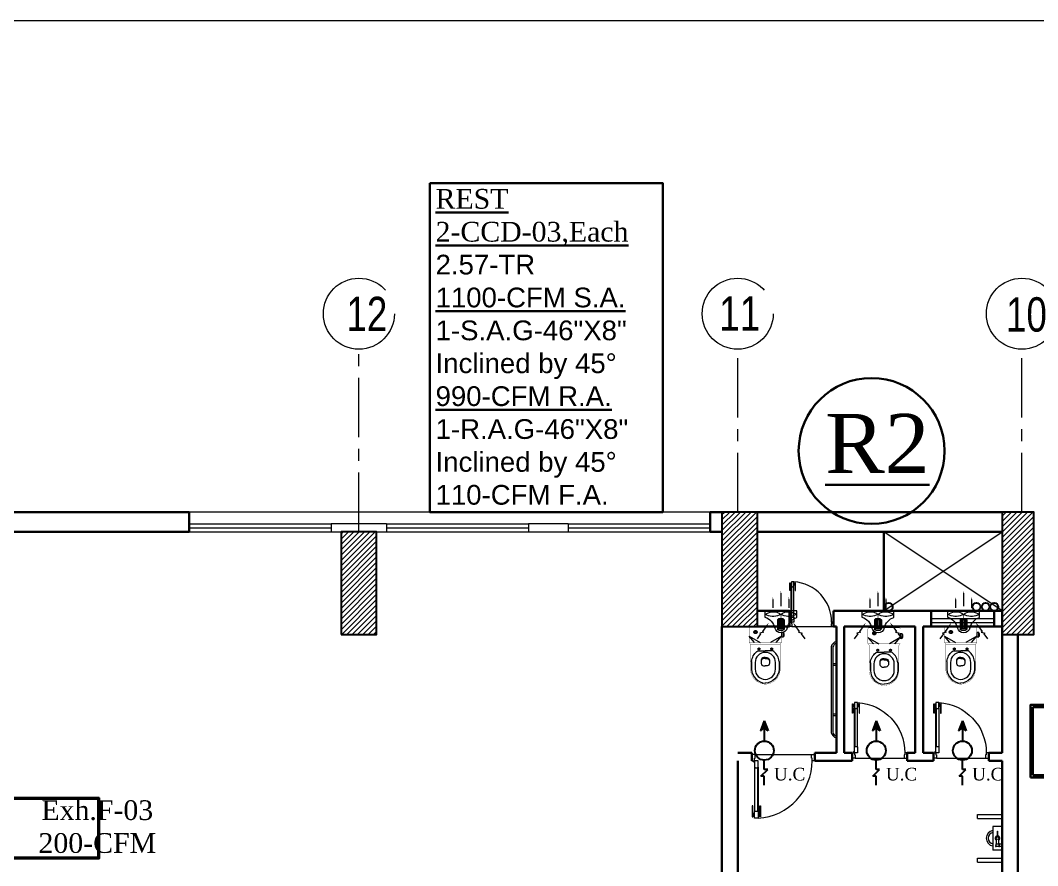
# Model space of a CAD drawing. Extents: x 847 to 949, y 444 to 823.
# Drawn here: x 862.31 to 875.2, y 617.6 to 628.32 of the extents above; entities that cross this region are included whole.
import ezdxf

# ---------------------------------------------------------------- set-up
doc = ezdxf.new("R2010")
doc.units = 0
doc.header["$MEASUREMENT"] = 0
doc.linetypes.add('CENTERX2', pattern=[4, 2.5, -0.5, 0.5, -0.5])
doc.linetypes.add('DASHED2', pattern=[0.375, 0.25, -0.125])
for name, color, linetype, lineweight in [('09_AC-F.DAMPER', 2, 'CONTINUOUS', 35), ('AC-TEXT', 15, 'CONTINUOUS', 30), ('axis', 1, 'CENTERX2', 5), ('Column', 6, 'CONTINUOUS', 25), ('DOOR', 30, 'CONTINUOUS', 9), ('Elevation', 150, 'CONTINUOUS', 18), ('Furn', 183, 'CONTINUOUS', 9), ('hatch', 252, 'CONTINUOUS', 9), ('HVAC SAD', 3, 'CONTINUOUS', 20), ('LIGHT 2', 3, 'CONTINUOUS', 9), ('piping', 15, 'CONTINUOUS', 30), ('txt in circle', 11, 'CONTINUOUS', 13), ('UG-BORDER', 20, 'CONTINUOUS', 80), ('Wall', 5, 'CONTINUOUS', 30), ('WINDOW', 4, 'CONTINUOUS', 5)]:
    doc.layers.add(name, color=color, linetype=linetype, lineweight=lineweight)
doc.layers.add('A.C.VOLUM DAMPER', color=2, linetype='CONTINUOUS')
doc.layers.add('FRF PIPES', color=3, linetype='CONTINUOUS')
doc.styles.add('AC', font='romans.shx', dxfattribs={"height": 0.2})
doc.styles.add('SOSA2', font='SOSA.shx', dxfattribs={"width": 0.8})
pattern_1 = [(45, (1093.753867, 284.712058), (-0.0336759605, 0.0336759605), [])]

# ---------------------------------------------------------------- blocks, each defined once
blk = doc.blocks.new('gfhh')
at = {"layer": 'Furn'}
for p, q in [((-7.35, -128.82), (-7.648, -128.843)), ((-7.64, -128.959), (-7.648, -128.843)), ((-7.566, -128.872), (-7.601, -128.874)), ((-7.601, -128.874), (-7.6, -128.88)), ((-7.6, -128.88), (-7.565, -128.877)), ((-7.595, -128.88), (-7.592, -128.914)), ((-7.569, -128.913), (-7.571, -128.878)), ((-7.571, -128.884), (-7.508, -128.879)), ((-7.565, -128.877), (-7.566, -128.872)), ((-7.413, -128.878), (-7.478, -128.882)), ((-7.478, -128.894), (-7.412, -128.889)), ((-7.34, -128.936), (-7.349, -128.82)), ((-7.64, -128.959), (-7.34, -128.936)), ((-7.554, -128.953), (-7.601, -128.956)), ((-7.563, -128.912), (-7.598, -128.915)), ((-7.598, -128.915), (-7.597, -128.921)), ((-7.597, -128.921), (-7.562, -128.918)), ((-7.56, -128.947), (-7.595, -128.95)), ((-7.592, -128.92), (-7.589, -128.949)), ((-7.506, -128.902), (-7.569, -128.907)), ((-7.566, -128.948), (-7.568, -128.919)), ((-7.562, -128.918), (-7.563, -128.912))]:
    blk.add_line(p, q, dxfattribs=at)
blk.add_circle((-7.494, -128.89), 0.0175, dxfattribs=at)
for centre, radius, start, end in [((-7.497, -128.848), 0.1, 14.0388, 174.7471), ((-7.497, -128.848), 0.0751, 17.146, 171.5072), ((-7.494, -128.89), 0.0292, 16.1825, 160.8925), ((-7.413, -128.883), 0.00584, 274.3062, 94.3062), ((-7.594, -128.956), 0.0061, 96.7146, 181.8978), ((-7.56, -128.953), 0.0061, 6.7146, 91.8978), ((-7.494, -128.89), 0.0292, 207.1567, 352.8832)]:
    blk.add_arc(centre, radius, start, end, dxfattribs=at)
blk = doc.blocks.new('A$C5C187BFD')
at = {"layer": 'Furn', "const_width": 0.0014}
for points in [[(0.0978, 0.09), (0.0978, 0.1719), (0.0887, 0.1794), (0.0074, 0.1794, 0.463455), (0.0007, 0.1715), (0.0007, 0.09)], [(0.0978, 0.1719), (0.2367, 0.1719, -0.40227), (0.3187, 0.09)], [(0.0978, 0.09), (0.0978, 0.0082), (0.0887, 0.0007), (0.0074, 0.0007, -0.463455), (0.0007, 0.0086), (0.0007, 0.09)], [(0.0978, 0.0082), (0.2367, 0.0082, 0.40227), (0.3187, 0.09)]]:
    blk.add_lwpolyline(points, format="xyb", dxfattribs=at)
at = {"layer": 'Furn'}
for points in [[(0.0335, 0.1794), (0.0584, 0.1794), (0.0584, 0.1897), (0.0335, 0.1897)], [(0.0384, 0.1897), (0.0541, 0.1897), (0.0541, 0.1934), (0.0384, 0.1934)]]:
    blk.add_lwpolyline(points, close=True, dxfattribs=at)
for points in [[(0.0887, 0.1491), (0.0547, 0.1794), (0.0887, 0.1188)], [(0.1962, 0.1139), (0.1962, 0.114)], [(0.0887, 0.031), (0.0547, 0.0007), (0.0887, 0.0613)], [(0.1962, 0.0662), (0.1962, 0.0661)]]:
    blk.add_lwpolyline(points, dxfattribs=at)
at = {"layer": 'Furn', "const_width": 0.0014}
for points in [[(0.0887, 0.1794), (0.0887, 0.09)], [(0.0887, 0.0007), (0.0887, 0.09)]]:
    blk.add_lwpolyline(points, dxfattribs=at)
at = {"layer": 'Furn'}
for points in [[(0.1933, 0.1658, 0.198896), (0.1382, 0.1363, 0.197766), (0.1352, 0.1272), (0.1352, 0.09)], [(0.1717, 0.09), (0.1717, 0.0991, -0.300542), (0.1858, 0.1136), (0.2044, 0.1136, -0.297055), (0.2185, 0.1002), (0.2185, 0.09)], [(0.1769, 0.09), (0.1769, 0.0987, -0.279178), (0.1895, 0.1136, -1.386683)], [(0.1933, 0.1658), (0.2366, 0.1658, -0.402045), (0.3125, 0.0899)], [(0.1933, 0.0143, -0.198896), (0.1382, 0.0438, -0.197766), (0.1352, 0.0529), (0.1352, 0.09)], [(0.1717, 0.09), (0.1717, 0.081, 0.300542), (0.1858, 0.0665), (0.2044, 0.0665, 0.297055), (0.2185, 0.0798), (0.2185, 0.09)], [(0.1769, 0.09), (0.1769, 0.0813, 0.279178), (0.1895, 0.0665, 1.386683)], [(0.1933, 0.0143), (0.2366, 0.0143, 0.402045), (0.3125, 0.0902)]]:
    blk.add_lwpolyline(points, format="xyb", dxfattribs=at)
blk.add_lwpolyline([(0.2, 0.0338), (0.2362, 0.0338, 1), (0.2362, 0.1462), (0.2, 0.1462, 1)], format="xyb", close=True, dxfattribs=at)
at = {"layer": 'Furn', "linetype": 'DASHED2'}
for centre, radius in [((0.1241, 0.1251), 0.00494), ((0.1241, 0.055), 0.00494), ((0.0312, 0.0358), 0.00853), ((0.0312, 0.0358), 0.00538)]:
    blk.add_circle(centre, radius, dxfattribs=at)
blk = doc.blocks.new('d5')
at = {"layer": 'DOOR', "color": 252}
for p, q in [((94.413, -72.622), (94.413, -72.062)), ((94.417, -72.062), (94.417, -72.622)), ((94.454, -72.062), (94.454, -72.622)), ((94.458, -72.622), (94.458, -72.062))]:
    blk.add_line(p, q, dxfattribs=at)
at = {"layer": 'DOOR', "color": 251}
blk.add_line((94.449, -72.786), (93.738, -72.786), dxfattribs=at)
at = {"layer": 'DOOR', "color": 1}
for points in [[(94.391, -72.133), (94.384, -72.133), (94.384, -71.995), (94.391, -71.995)], [(94.4, -72.009), (94.395, -72.009), (94.395, -72.025), (94.4, -72.025)], [(94.471, -72.009), (94.476, -72.009), (94.476, -72.025), (94.471, -72.025)], [(94.481, -72.133), (94.487, -72.133), (94.487, -71.995), (94.481, -71.995)]]:
    blk.add_lwpolyline(points, close=True, dxfattribs=at)
for points in [[(94.391, -72.01, -1), (94.395, -72.01), (94.395, -72.01), (94.395, -72.025), (94.395, -72.025, -1), (94.391, -72.025), (94.391, -72.025)], [(94.481, -72.01, 1), (94.476, -72.01), (94.476, -72.01), (94.476, -72.025), (94.476, -72.025, 1), (94.481, -72.025), (94.481, -72.025)]]:
    blk.add_lwpolyline(points, format="xyb", close=True, dxfattribs=at)
for points in [[(94.405, -72.031), (94.4, -72.031), (94.4, -72.004), (94.405, -72.004)], [(94.458, -72.039), (94.467, -72.039), (94.467, -71.995), (94.458, -71.995)], [(94.467, -72.031), (94.471, -72.031), (94.471, -72.004), (94.467, -72.004)]]:
    blk.add_lwpolyline(points, dxfattribs=at)
at = {"layer": 'DOOR', "color": 5}
blk.add_lwpolyline([(94.414, -72.039), (94.405, -72.039), (94.405, -71.995), (94.414, -71.995)], dxfattribs=at)
for points in [[(94.454, -72.057), (94.454, -72.066), (94.417, -72.066), (94.417, -72.057), (94.414, -72.057), (94.414, -71.977), (94.414, -71.977), (94.458, -71.977), (94.458, -72.057)], [(94.454, -72.626), (94.454, -72.617), (94.417, -72.617), (94.417, -72.626), (94.414, -72.626), (94.414, -72.706), (94.414, -72.706), (94.458, -72.706), (94.458, -72.626)], [(93.694, -72.786), (93.694, -72.706), (93.729, -72.706), (93.729, -72.736), (93.738, -72.736), (93.738, -72.786)], [(94.494, -72.786), (94.494, -72.706), (94.458, -72.706), (94.458, -72.736), (94.449, -72.736), (94.449, -72.786)]]:
    blk.add_lwpolyline(points, close=True, dxfattribs=at)
for points in [[(94.417, -72.066), (94.417, -72.066, -1), (94.417, -72.058)], [(94.454, -72.066), (94.454, -72.066, 1), (94.454, -72.058)], [(94.417, -72.618), (94.417, -72.618, 1), (94.417, -72.626)], [(94.454, -72.618), (94.454, -72.618, -1), (94.454, -72.626)]]:
    blk.add_lwpolyline(points, format="xyb", close=True, dxfattribs=at)
blk.add_circle((94.467, -72.697), 0.00889, dxfattribs=at)
at = {"layer": 'DOOR', "color": 252}
blk.add_arc((94.459, -72.706), 0.73, 93.6023, 180, dxfattribs=at)
blk = doc.blocks.new('A$C11ED6BD5')
at = {"layer": 'axis', "color": 0, "ltscale": 0.3}
for p, q in [((-48.65, 21.95), (-48.65, 24.264)), ((-43.85, 22.2), (-43.85, 24.264)), ((-40.25, 22.2), (-40.25, 24.264))]:
    blk.add_line(p, q, dxfattribs=at)
at = {"layer": 'axis', "color": 0}
for centre in [(-48.65, 24.714), (-43.85, 24.714), (-40.25, 24.714)]:
    blk.add_circle(centre, 0.45, dxfattribs=at)
at = {"layer": 'txt in circle', "color": 0, "ltscale": 0.01, "char_height": 0.4355, "attachment_point": 5, "style": 'SOSA2'}
for s, insert in [('12', (-48.549, 24.711)), ('11', (-43.825, 24.717)), ('10', (-40.192, 24.702))]:
    blk.add_mtext(s, dxfattribs=dict(at, insert=insert))
blk = doc.blocks.new('A$C69CD60FB')
at = {"layer": 'HVAC SAD', "color": 1}
for p, q in [((-0.2133, 0.2917), (-0.2415, 0.3121)), ((-0.2095, 0.2969), (-0.2133, 0.2917)), ((-0.2029, 0.2762), (-0.2095, 0.2969)), ((-0.1991, 0.2814), (-0.2029, 0.2762)), ((-0.1653, 0.2569), (-0.1991, 0.2814)), ((-0.1197, 0.2676), (-0.0826, 0.2676)), ((-0.0826, 0.2676), (-0.0826, 0.0876)), ((-0.1933, 0.1873), (-0.1933, 0.1679)), ((-0.1342, 0.1968), (-0.1843, 0.1968)), ((-0.1843, 0.1968), (-0.1843, 0.1585)), ((-0.1342, 0.1935), (-0.1843, 0.1935)), ((-0.1342, 0.1885), (-0.1843, 0.1885)), ((-0.1342, 0.182), (-0.1843, 0.182)), ((-0.1342, 0.1733), (-0.1843, 0.1733)), ((-0.1289, 0.191), (-0.1342, 0.1968)), ((-0.1342, 0.1968), (-0.1342, 0.1585)), ((-0.1289, 0.191), (-0.1289, 0.1643)), ((-0.0191, 0.2226), (-0.0663, 0.2226)), ((0.0158, 0.1775), (-0.0573, 0.1775)), ((-0.1342, 0.1667), (-0.1843, 0.1667)), ((-0.1342, 0.1618), (-0.1843, 0.1618)), ((-0.1342, 0.1585), (-0.1843, 0.1585)), ((-0.1289, 0.1643), (-0.1342, 0.1585)), ((-0.0191, 0.1326), (-0.0663, 0.1326)), ((-0.2133, 0.0636), (-0.2415, 0.0432)), ((-0.2095, 0.0584), (-0.2133, 0.0636)), ((-0.2029, 0.0791), (-0.2095, 0.0584)), ((-0.1991, 0.0738), (-0.2029, 0.0791)), ((-0.1653, 0.0983), (-0.1991, 0.0738)), ((-0.0826, 0.0876), (-0.1192, 0.0876))]:
    blk.add_line(p, q, dxfattribs=at)
at = {"layer": 'HVAC SAD', "color": 1, "const_width": 0.00386}
blk.add_lwpolyline([(-0.1289, 0.1776), (-0.1029, 0.1776)], dxfattribs=at)
at = {"layer": 'HVAC SAD', "color": 1}
for centre, radius, start, end in [((-0.1989, 0.2944), 0.0835, 283.604, 341.287), ((-0.0275, 0.2221), 0.0875, 156.5213, 210.5244), ((-0.103, 0.2548), 0.00514, 32.6103, 156.5213), ((-0.1567, 0.2205), 0.0688, 321.4215, 32.6103), ((-0.1708, 0.1784), 0.0358, 103.604, 256.396), ((-0.1738, 0.1776), 0.0218, 118.7619, 153.625), ((-0.0275, 0.1332), 0.0875, 149.4756, 203.4787), ((-0.1567, 0.1347), 0.0688, 327.3897, 38.5785), ((-0.1738, 0.1776), 0.0218, 206.375, 241.2381), ((-0.1989, 0.0624), 0.0835, 17.5611, 76.396), ((-0.103, 0.1004), 0.00514, 203.4787, 327.3897)]:
    blk.add_arc(centre, radius, start, end, dxfattribs=at)
for points in [[(-0.1721, 0.2685), (-0.1784, 0.2598), (-0.149, 0.2451)], [(-0.0277, 0.2264), (-0.0277, 0.2188), (-0.005, 0.2226)], [(0.0072, 0.1812), (0.0072, 0.1737), (0.0299, 0.1775)], [(-0.0277, 0.1288), (-0.0277, 0.1364), (-0.005, 0.1326)], [(-0.1721, 0.0868), (-0.1784, 0.0955), (-0.149, 0.1101)]]:
    blk.add_solid(points, dxfattribs=at)
blk = doc.blocks.new('LOUVER')
at = {"layer": 'A.C.VOLUM DAMPER', "color": 2}
for p, q in [((0, 0), (0, -0.137)), ((0.052, -0.137), (-0.052, -0.24)), ((0, -0.137), (0.052, -0.137)), ((-0.052, -0.24), (0, -0.24)), ((0, -0.24), (0, -0.385)), ((0, -0.969), (0, -0.677)), ((-0.059, -0.833), (0, -0.882)), ((0, -0.989), (-0.059, -0.833)), ((0, -0.989), (0.059, -0.833)), ((0.059, -0.833), (0, -0.882))]:
    blk.add_line(p, q, dxfattribs=at)
blk.add_circle((0, -0.531), 0.146, dxfattribs=at)
for points in [[(-0.059, -0.833), (0, -0.989), (0, -0.882)], [(0.059, -0.833), (0, -0.989), (0, -0.882)]]:
    blk.add_solid(points, dxfattribs=at)

msp = doc.modelspace()

# ---------------------------------------------------------------- hatches: boundary and pattern name
at = {"layer": 'hatch'}
h = msp.add_hatch(dxfattribs=at)
h.set_pattern_fill('ANSI31', color=252, scale=0.015, style=0)
h.set_pattern_definition(pattern_1)
h.paths.add_polyline_path([(871.197, 620.634), (871.647, 620.634), (871.647, 622.084), (871.197, 622.084)])
h = msp.add_hatch(dxfattribs=at)
h.set_pattern_fill('ANSI31', color=252, scale=0.015, style=0)
h.set_pattern_definition(pattern_1)
h.paths.add_polyline_path([(874.747, 620.534), (875.147, 620.534), (875.147, 622.084), (874.747, 622.084)])
h = msp.add_hatch(dxfattribs=at)
h.set_pattern_fill('ANSI31', color=252, scale=0.015, style=0)
h.set_pattern_definition(pattern_1)
h.paths.add_polyline_path([(866.372, 620.534), (866.822, 620.534), (866.822, 621.834), (866.372, 621.834)])

# ---------------------------------------------------------------- linework, layer by layer
at = {"layer": 'AC-TEXT', "color": 7, "linetype": 'Continuous'}
msp.add_lwpolyline([(867.494, 626.251), (870.449, 626.251), (870.449, 622.084), (867.494, 622.084)], close=True, dxfattribs=at)
at = {"layer": 'AC-TEXT', "color": 34}
for points in [[(875.108, 618.722), (877.55, 618.722), (877.55, 619.642), (875.108, 619.642)], [(875.138, 618.752), (877.52, 618.752), (877.52, 619.612), (875.138, 619.612)], [(861.597, 617.694), (863.306, 617.694), (863.306, 618.462), (861.597, 618.462)], [(861.611, 617.707), (863.292, 617.707), (863.292, 618.449), (861.611, 618.449)]]:
    msp.add_lwpolyline(points, close=True, dxfattribs=at)
at = {"layer": 'Column', "color": 252}
for points in [[(871.197, 620.634), (871.647, 620.634), (871.647, 622.084), (871.197, 622.084)], [(871.197, 620.634), (871.647, 620.634), (871.647, 622.084), (871.197, 622.084)], [(874.747, 620.534), (875.147, 620.534), (875.147, 622.084), (874.747, 622.084)], [(874.747, 620.534), (875.147, 620.534), (875.147, 622.084), (874.747, 622.084)], [(866.372, 620.534), (866.822, 620.534), (866.822, 621.834), (866.372, 621.834)]]:
    msp.add_lwpolyline(points, close=True, dxfattribs=at)
at = {"layer": 'DOOR', "color": 252}
for p, q in [((872.076, 620.749), (872.076, 621.141)), ((872.079, 621.141), (872.079, 620.749)), ((872.105, 621.141), (872.105, 620.749)), ((872.108, 620.749), (872.108, 621.141)), ((872.083, 620.634), (872.581, 620.634)), ((871.62, 619.014), (872.331, 619.014)), ((871.62, 619.014), (872.331, 619.014)), ((871.611, 618.85), (871.611, 618.29)), ((871.611, 618.85), (871.611, 618.29)), ((871.615, 618.29), (871.615, 618.85)), ((871.615, 618.29), (871.615, 618.85)), ((871.652, 618.29), (871.652, 618.85)), ((871.652, 618.29), (871.652, 618.85)), ((871.656, 618.85), (871.656, 618.29)), ((871.656, 618.85), (871.656, 618.29))]:
    msp.add_line(p, q, dxfattribs=at)
for points in [[(872.061, 621.091), (872.056, 621.091), (872.056, 621.188), (872.061, 621.188)], [(872.067, 621.178), (872.064, 621.178), (872.064, 621.167), (872.067, 621.167)], [(872.079, 621.144), (872.079, 621.138), (872.105, 621.138), (872.105, 621.144), (872.108, 621.144), (872.108, 621.2), (872.108, 621.2), (872.077, 621.2), (872.077, 621.144)], [(872.117, 621.178), (872.121, 621.178), (872.121, 621.167), (872.117, 621.167)], [(872.124, 621.091), (872.128, 621.091), (872.128, 621.188), (872.124, 621.188)], [(872.079, 620.746), (872.079, 620.752), (872.105, 620.752), (872.105, 620.746), (872.108, 620.746), (872.108, 620.69), (872.108, 620.69), (872.077, 620.69), (872.077, 620.746)], [(872.052, 620.634), (872.052, 620.69), (872.077, 620.69), (872.077, 620.669), (872.083, 620.669), (872.083, 620.634)], [(872.612, 620.634), (872.612, 620.69), (872.587, 620.69), (872.587, 620.669), (872.581, 620.669), (872.581, 620.634)], [(871.576, 619.014), (871.576, 618.934), (871.611, 618.934), (871.611, 618.964), (871.62, 618.964), (871.62, 619.014)], [(871.576, 619.014), (871.576, 618.934), (871.611, 618.934), (871.611, 618.964), (871.62, 618.964), (871.62, 619.014)], [(871.615, 618.854), (871.615, 618.845), (871.652, 618.845), (871.652, 618.854), (871.656, 618.854), (871.656, 618.934), (871.656, 618.934), (871.611, 618.934), (871.611, 618.854)], [(871.615, 618.854), (871.615, 618.845), (871.652, 618.845), (871.652, 618.854), (871.656, 618.854), (871.656, 618.934), (871.656, 618.934), (871.611, 618.934), (871.611, 618.854)], [(872.376, 619.014), (872.376, 618.934), (872.34, 618.934), (872.34, 618.964), (872.331, 618.964), (872.331, 619.014)], [(872.376, 619.014), (872.376, 618.934), (872.34, 618.934), (872.34, 618.964), (872.331, 618.964), (872.331, 619.014)], [(871.588, 618.361), (871.582, 618.361), (871.582, 618.223), (871.588, 618.223)], [(871.588, 618.361), (871.582, 618.361), (871.582, 618.223), (871.588, 618.223)], [(871.615, 618.285), (871.615, 618.294), (871.652, 618.294), (871.652, 618.285), (871.656, 618.285), (871.656, 618.205), (871.656, 618.205), (871.611, 618.205), (871.611, 618.285)], [(871.615, 618.285), (871.615, 618.294), (871.652, 618.294), (871.652, 618.285), (871.656, 618.285), (871.656, 618.205), (871.656, 618.205), (871.611, 618.205), (871.611, 618.285)], [(871.678, 618.361), (871.685, 618.361), (871.685, 618.223), (871.678, 618.223)], [(871.678, 618.361), (871.685, 618.361), (871.685, 618.223), (871.678, 618.223)], [(871.598, 618.237), (871.593, 618.237), (871.593, 618.254), (871.598, 618.254)], [(871.598, 618.237), (871.593, 618.237), (871.593, 618.254), (871.598, 618.254)], [(871.669, 618.237), (871.674, 618.237), (871.674, 618.254), (871.669, 618.254)], [(871.669, 618.237), (871.674, 618.237), (871.674, 618.254), (871.669, 618.254)]]:
    msp.add_lwpolyline(points, close=True, dxfattribs=at)
for points in [[(872.061, 621.178, -1), (872.064, 621.178), (872.064, 621.178), (872.064, 621.167), (872.064, 621.167, -1), (872.061, 621.167), (872.061, 621.167)], [(872.079, 621.138), (872.079, 621.138, -1), (872.079, 621.144)], [(872.105, 621.138), (872.105, 621.138, 1), (872.105, 621.144)], [(872.124, 621.178, 1), (872.121, 621.178), (872.121, 621.178), (872.121, 621.167), (872.121, 621.167, 1), (872.124, 621.167), (872.124, 621.167)], [(872.079, 620.752), (872.079, 620.752, 1), (872.079, 620.746)], [(872.105, 620.752), (872.105, 620.752, -1), (872.105, 620.746)], [(871.615, 618.846), (871.615, 618.846, -1), (871.615, 618.854)], [(871.615, 618.846), (871.615, 618.846, -1), (871.615, 618.854)], [(871.652, 618.846), (871.652, 618.846, 1), (871.652, 618.854)], [(871.652, 618.846), (871.652, 618.846, 1), (871.652, 618.854)], [(871.615, 618.294), (871.615, 618.294, 1), (871.615, 618.286)], [(871.615, 618.294), (871.615, 618.294, 1), (871.615, 618.286)], [(871.652, 618.294), (871.652, 618.294, -1), (871.652, 618.286)], [(871.652, 618.294), (871.652, 618.294, -1), (871.652, 618.286)], [(871.588, 618.238, 1), (871.593, 618.238), (871.593, 618.238), (871.593, 618.253), (871.593, 618.253, 1), (871.588, 618.253), (871.588, 618.253)], [(871.588, 618.238, 1), (871.593, 618.238), (871.593, 618.238), (871.593, 618.253), (871.593, 618.253, 1), (871.588, 618.253), (871.588, 618.253)], [(871.678, 618.238, -1), (871.674, 618.238), (871.674, 618.238), (871.674, 618.253), (871.674, 618.253, -1), (871.678, 618.253), (871.678, 618.253)], [(871.678, 618.238, -1), (871.674, 618.238), (871.674, 618.238), (871.674, 618.253), (871.674, 618.253, -1), (871.678, 618.253), (871.678, 618.253)]]:
    msp.add_lwpolyline(points, format="xyb", close=True, dxfattribs=at)
for points in [[(872.07, 621.163), (872.067, 621.163), (872.067, 621.182), (872.07, 621.182)], [(872.077, 621.157), (872.07, 621.157), (872.07, 621.188), (872.077, 621.188)], [(872.108, 621.157), (872.114, 621.157), (872.114, 621.188), (872.108, 621.188)], [(872.114, 621.163), (872.117, 621.163), (872.117, 621.182), (872.114, 621.182)], [(871.602, 618.259), (871.598, 618.259), (871.598, 618.232), (871.602, 618.232)], [(871.602, 618.259), (871.598, 618.259), (871.598, 618.232), (871.602, 618.232)], [(871.611, 618.268), (871.602, 618.268), (871.602, 618.223), (871.611, 618.223)], [(871.611, 618.268), (871.602, 618.268), (871.602, 618.223), (871.611, 618.223)], [(871.656, 618.268), (871.664, 618.268), (871.664, 618.223), (871.656, 618.223)], [(871.656, 618.268), (871.664, 618.268), (871.664, 618.223), (871.656, 618.223)], [(871.664, 618.259), (871.669, 618.259), (871.669, 618.232), (871.664, 618.232)], [(871.664, 618.259), (871.669, 618.259), (871.669, 618.232), (871.664, 618.232)]]:
    msp.add_lwpolyline(points, dxfattribs=at)
for centre, radius in [((872.07, 620.696), 0.00622), ((871.602, 618.925), 0.00889), ((871.602, 618.925), 0.00889)]:
    msp.add_circle(centre, radius, dxfattribs=at)
for centre, radius, start, end in [((872.076, 620.69), 0.511, 360, 86.3977), ((871.61, 618.934), 0.73, 273.6023, 0), ((871.61, 618.934), 0.73, 273.6023, 0)]:
    msp.add_arc(centre, radius, start, end, dxfattribs=at)
at = {"layer": 'Elevation', "color": 252, "linetype": 'Continuous'}
for p, q in [((871.047, 622.084), (864.447, 622.084)), ((866.247, 621.934), (866.247, 621.834)), ((866.947, 621.934), (866.247, 621.934)), ((866.947, 621.934), (866.947, 621.834)), ((866.947, 621.934), (866.947, 621.834)), ((868.747, 621.934), (868.747, 621.834)), ((869.247, 621.934), (868.747, 621.934)), ((869.247, 621.934), (869.247, 621.834)), ((866.247, 621.834), (866.947, 621.834)), ((868.747, 621.834), (869.247, 621.834))]:
    msp.add_line(p, q, dxfattribs=at)
at = {"layer": 'Elevation', "color": 252}
msp.add_line((873.847, 620.834), (874.647, 620.834), dxfattribs=at)
at = {"layer": 'FRF PIPES', "color": 3}
for centre in [(873.31, 620.884), (874.421, 620.884, -0.005), (874.538, 620.884, -0.009), (874.647, 620.884, -0.005)]:
    msp.add_circle(centre, 0.05, dxfattribs=at)
at = {"layer": 'Furn', "color": 252}
for p, q in [((872.582, 620.377), (872.582, 619.293)), ((872.582, 620.377), (872.582, 619.293)), ((872.602, 620.375), (872.602, 619.295)), ((872.602, 620.375), (872.602, 619.295)), ((872.602, 620.164), (872.647, 620.164)), ((872.602, 620.164), (872.647, 620.164)), ((872.602, 620.144), (872.647, 620.144)), ((872.602, 620.144), (872.647, 620.144)), ((872.602, 619.526), (872.647, 619.526)), ((872.602, 619.526), (872.647, 619.526)), ((872.602, 619.506), (872.647, 619.506)), ((872.602, 619.506), (872.647, 619.506))]:
    msp.add_line(p, q, dxfattribs=at)
at = {"layer": 'Furn', "color": 252, "linetype": 'Continuous'}
for p, q in [((874.436, 618.251), (874.747, 618.251)), ((874.436, 618.201), (874.436, 618.251)), ((874.436, 618.251), (874.747, 618.251)), ((874.436, 618.201), (874.436, 618.251)), ((874.436, 618.201), (874.747, 618.201)), ((874.436, 618.201), (874.747, 618.201)), ((874.436, 617.697), (874.747, 617.697)), ((874.436, 617.647), (874.436, 617.697)), ((874.436, 617.697), (874.747, 617.697)), ((874.436, 617.647), (874.436, 617.697)), ((874.436, 617.647), (874.747, 617.647)), ((874.436, 617.647), (874.747, 617.647))]:
    msp.add_line(p, q, dxfattribs=at)
at = {"layer": 'Furn', "color": 252}
for centre, radius, start, end in [((872.671, 620.357), 0.091, 105.1802, 166.752), ((872.671, 620.357), 0.091, 105.1802, 166.752), ((872.671, 620.357), 0.071, 109.6122, 164.9915), ((872.671, 620.357), 0.071, 109.6122, 164.9915), ((872.671, 619.31), 0.091, 191.0679, 254.3436), ((872.671, 619.31), 0.091, 191.0679, 254.3436), ((872.671, 619.31), 0.071, 192.5363, 249.7618), ((872.671, 619.31), 0.071, 192.5363, 249.7618)]:
    msp.add_arc(centre, radius, start, end, dxfattribs=at)
at = {"layer": 'hatch', "color": 252}
for p, q in [((873.247, 620.834), (874.747, 621.834)), ((874.747, 620.834), (873.247, 621.834))]:
    msp.add_line(p, q, dxfattribs=at)
at = {"layer": 'piping', "color": 2, "linetype": 'Continuous'}
msp.add_circle((873.093, 622.859), 0.924, dxfattribs=at)
at = {"layer": 'UG-BORDER', "color": 14, "lineweight": 20}
msp.add_line((847.755, 628.316), (926.768, 628.316), dxfattribs=at)
at = {"layer": 'Wall', "color": 252, "linetype": 'Continuous'}
for p, q in [((864.447, 622.084), (861.397, 622.084)), ((864.447, 622.084), (864.447, 621.834)), ((871.197, 622.084), (871.047, 622.084)), ((871.047, 621.834), (871.047, 622.084)), ((871.197, 622.084), (871.047, 622.084)), ((871.047, 621.834), (871.047, 622.084)), ((871.047, 622.084), (871.047, 621.834)), ((874.747, 622.084), (871.647, 622.084)), ((861.997, 621.834), (864.447, 621.834)), ((871.047, 621.834), (871.197, 621.834)), ((871.647, 621.834), (874.747, 621.834)), ((873.247, 620.834), (873.247, 621.834)), ((872.052, 620.835), (871.647, 620.835)), ((871.647, 620.834), (872.052, 620.834)), ((872.052, 620.634), (872.052, 620.835)), ((872.612, 620.834), (874.747, 620.834)), ((872.612, 620.634), (872.612, 620.834)), ((873.847, 620.834), (873.847, 620.634)), ((873.847, 620.834), (873.847, 620.634)), ((874.647, 620.834), (874.647, 620.634)), ((872.052, 620.634), (871.647, 620.634)), ((872.647, 620.634), (872.612, 620.634)), ((872.647, 619.034), (872.647, 620.634)), ((872.747, 619.034), (872.747, 620.634)), ((873.647, 620.634), (872.747, 620.634)), ((873.647, 619.034), (873.647, 620.634)), ((873.747, 619.034), (873.747, 620.634)), ((874.747, 620.634), (873.747, 620.634)), ((874.747, 619.034), (874.747, 620.634)), ((871.576, 619.034), (871.397, 619.034)), ((871.576, 619.034), (871.576, 618.934)), ((871.576, 619.034), (871.576, 618.934)), ((872.647, 619.034), (872.376, 619.034)), ((872.376, 619.034), (872.376, 618.934)), ((872.376, 619.034), (872.376, 618.934)), ((872.845, 618.934), (872.376, 618.934)), ((872.845, 619.034), (872.747, 619.034)), ((872.845, 619.034), (872.845, 618.934)), ((873.647, 619.034), (873.545, 619.034)), ((873.545, 619.034), (873.545, 618.934)), ((873.877, 618.934), (873.545, 618.934)), ((873.877, 619.034), (873.747, 619.034)), ((873.877, 619.034), (873.877, 618.934)), ((874.577, 619.034), (874.577, 618.934)), ((874.577, 619.034), (874.747, 619.034)), ((874.577, 618.934), (874.747, 618.934)), ((874.677, 618.934), (874.747, 618.934)), ((874.747, 618.834), (874.747, 618.934)), ((874.747, 618.834), (874.747, 618.934))]:
    msp.add_line(p, q, dxfattribs=at)
for points in [[(874.747, 619.234), (874.747, 620.834), (873.797, 620.834)], [(871.197, 613.634), (871.197, 620.634)], [(874.947, 613.634), (874.947, 620.534)], [(871.397, 613.63), (871.397, 618.934)], [(874.747, 616.034), (874.747, 618.934)]]:
    msp.add_lwpolyline(points, dxfattribs=at)
at = {"layer": 'WINDOW', "color": 252}
for p, q in [((864.447, 621.934), (866.247, 621.934)), ((866.947, 621.934), (868.747, 621.934)), ((869.247, 621.934), (871.047, 621.934)), ((864.447, 621.884), (866.247, 621.884)), ((864.447, 621.834), (866.247, 621.834)), ((866.947, 621.884), (868.747, 621.884)), ((866.947, 621.834), (868.747, 621.834)), ((869.247, 621.884), (871.047, 621.884)), ((869.247, 621.834), (871.047, 621.834)), ((873.847, 620.734), (874.647, 620.734)), ((873.847, 620.684), (874.647, 620.684)), ((873.847, 620.634), (874.647, 620.634))]:
    msp.add_line(p, q, dxfattribs=at)

# ---------------------------------------------------------------- block references
at = {"layer": '09_AC-F.DAMPER', "xscale": 0.8249999999994772, "yscale": 0.8249999999994772, "zscale": 0.8249999999994772, "rotation": 180}
for p in [(871.734, 618.624), (873.152, 618.624), (874.244, 618.624)]:
    msp.add_blockref('LOUVER', p, dxfattribs=at)
at = {"layer": 'axis', "color": 252}
msp.add_blockref('A$C11ED6BD5', (915.247, 599.884), dxfattribs=at)
at = {"layer": 'Furn', "color": 252, "xscale": 2.296550155765288, "yscale": 2.296550155765288, "zscale": 2.296550155765288, "rotation": 270}
for p in [(871.54, 620.636), (871.54, 620.636), (873.045, 620.62), (873.045, 620.62), (874.015, 620.636), (874.015, 620.636)]:
    msp.add_blockref('A$C5C187BFD', p, dxfattribs=at)
at = {"layer": 'Furn', "color": 252, "linetype": 'Continuous', "rotation": 85.66176587166208}
msp.add_blockref('gfhh', (746.735, 635.174), dxfattribs=at)
msp.add_blockref('gfhh', (746.735, 635.174), dxfattribs=at)
at = {"layer": 'HVAC SAD', "color": 6, "xscale": -2.250137069053948, "yscale": 2.250137069053948, "zscale": 2.25013706904974, "rotation": 270}
for p in [(871.544, 621.02), (872.774, 621.02), (873.859, 621.02)]:
    msp.add_blockref('A$C69CD60FB', p, dxfattribs=at)
at = {"layer": 'LIGHT 2', "color": 252, "xscale": -0.8750000000000531, "yscale": 0.8750000000000531, "zscale": 0.8750000000000531}
for p in [(955.527, 682.652), (956.559, 682.652)]:
    msp.add_blockref('d5', p, dxfattribs=at)

# ---------------------------------------------------------------- texts
at = {"layer": 'AC-TEXT', "color": 7, "linetype": 'Continuous', "style": 'AC'}
for s, insert, char_height, width, attachment_point in [('\\A1;{\\fTimes New Roman|b0|i0|c0|p18;\\L\\C85;REST\\P2-CCD-03,Each\\P\\fArial|b0|i0|c0|p34;\\l\\C34;2.57-TR \\P\\pt0;\\L1100-CFM S.A.\\l \\P\\ptz;1-S.A.G-46"X8"\\PInclined by 45°\\fTimes New Roman|b0|i0|c0|p18;\\P\\pt0;\\fArial|b0|i0|c0|p34;\\L990-CFM R.A.\\l \\P\\ptz;1-R.A.G-46"X8"\\PInclined by 45°\\P110-CFM F.A.\\P\\fTimes New Roman|b0|i0|c0|p18;  }', (867.569, 626.179), 0.25, 6.18694, 1), ('\\pi2.6905;{\\fTimes New Roman|b0|i0|c0|p18;U.C}', (869.166, 618.68), 0.16, 5.75872, 7), ('\\pi2.6905;{\\fTimes New Roman|b0|i0|c0|p18;U.C}', (870.584, 618.68), 0.16, 5.75872, 7), ('\\pi2.6905;{\\fTimes New Roman|b0|i0|c0|p18;U.C}', (871.676, 618.68), 0.16, 5.75872, 7)]:
    msp.add_mtext(s, dxfattribs=dict(at, insert=insert, char_height=char_height, width=width, attachment_point=attachment_point))
at = {"layer": 'AC-TEXT', "color": 34, "linetype": 'Continuous', "insert": (863.283, 617.762), "char_height": 0.25, "width": 3.29288, "attachment_point": 8, "style": 'AC'}
msp.add_mtext('\\A1;{\\fTimes New Roman|b0|i0|c0|p18;Exh.F-03\\P200-CFM}', dxfattribs=at)
at = {"layer": 'piping', "color": 2, "linetype": 'Continuous', "insert": (872.504, 623.329), "char_height": 0.75, "width": 18.56082, "attachment_point": 1, "style": 'AC'}
msp.add_mtext('\\A1;{\\fTimes New Roman|b0|i0|c0|p18;\\L\\C1;R2\\fArial|b0|i0|c0|p34;\\l\\P\\fTimes New Roman|b0|i0|c0|p18;\\C34;  }', dxfattribs=at)

doc.saveas('drawing.dxf')
